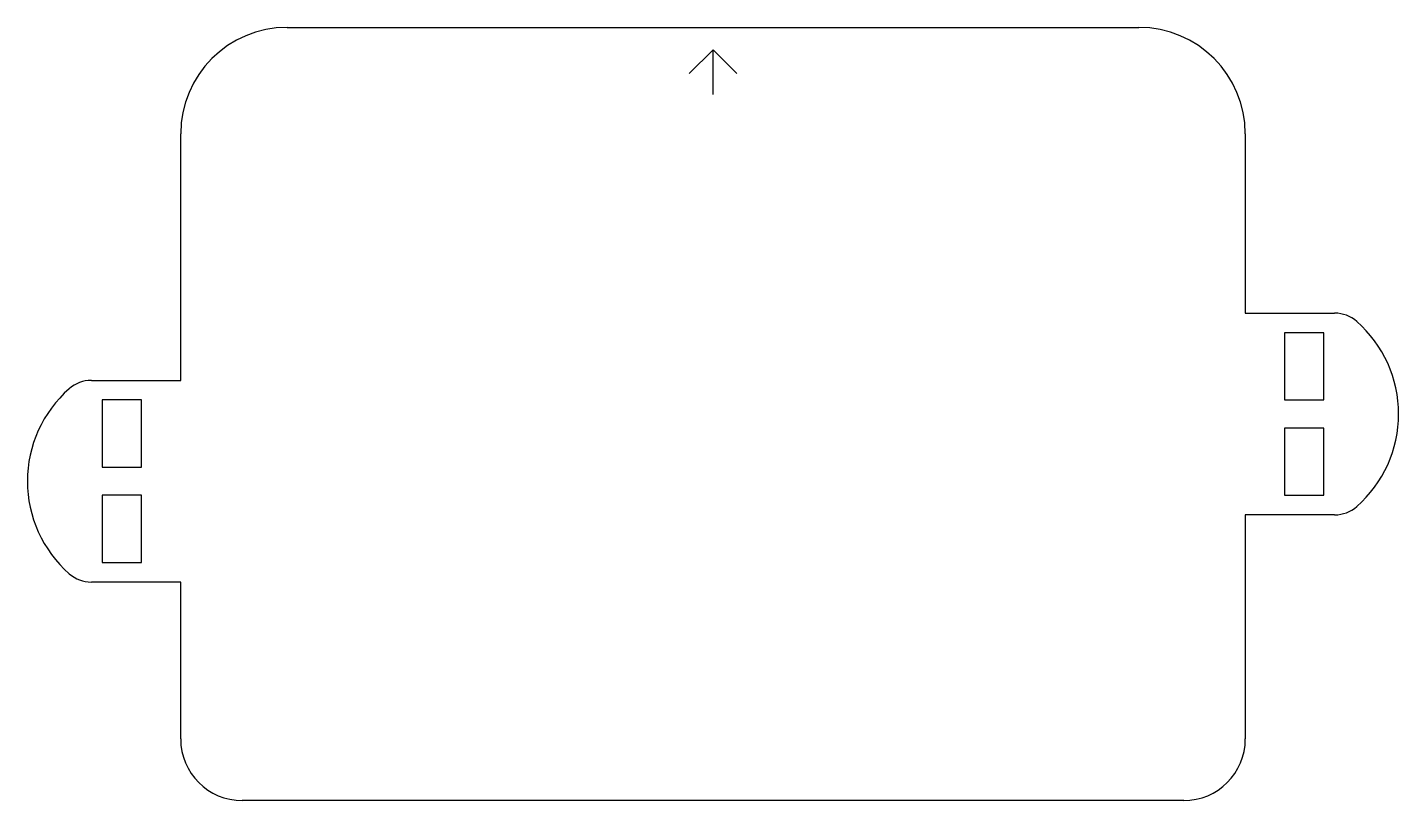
# Model space of a CAD drawing. Header units: millimetres. Extents: x -61 to 61, y -34 to 34.
import ezdxf

# ---------------------------------------------------------------- set-up
doc = ezdxf.new("R2010")
doc.units = ezdxf.units.MM

msp = doc.modelspace()

# ---------------------------------------------------------------- linework, layer by layer
at = {"color": 7, "linetype": 'Continuous', "lineweight": 25}
for p, q in [((-38, 34.5), (38, 34.5)), ((-47.5, 3), (-47.5, 25)), ((47.5, 25), (47.5, 9)), ((47.5, 9), (55.47, 9)), ((54.5, 7.25), (51, 7.25)), ((51, 7.25), (51, 1.25)), ((54.5, 1.25), (54.5, 7.25)), ((-55.47, 3), (-47.5, 3)), ((-51, 1.25), (-54.5, 1.25)), ((-54.5, 1.25), (-54.5, -4.75)), ((-51, -4.75), (-51, 1.25)), ((51, 1.25), (54.5, 1.25)), ((54.5, -1.25), (51, -1.25)), ((51, -1.25), (51, -7.25)), ((54.5, -7.25), (54.5, -1.25)), ((-54.5, -4.75), (-51, -4.75)), ((-51, -7.25), (-54.5, -7.25)), ((-54.5, -7.25), (-54.5, -13.25)), ((-51, -13.25), (-51, -7.25)), ((51, -7.25), (54.5, -7.25)), ((55.47, -9), (47.5, -9)), ((47.5, -9), (47.5, -29)), ((-54.5, -13.25), (-51, -13.25)), ((-47.5, -15), (-55.47, -15)), ((-47.5, -29), (-47.5, -15)), ((42, -34.5), (-42, -34.5))]:
    msp.add_line(p, q, dxfattribs=at)
at = {"color": 7, "linetype": 'Continuous'}
for p, q in [((0, 32.5), (-2.12, 30.38)), ((0, 28.5), (0, 32.5)), ((2.12, 30.38), (0, 32.5))]:
    msp.add_line(p, q, dxfattribs=at)
at = {"color": 7, "linetype": 'Continuous', "lineweight": 25}
for centre, radius, start, end in [((-38, 25), 9.5, 90, 180), ((38, 25), 9.5, 0, 90), ((55.47, 6), 3, 48.5904, 90), ((50.18, 0), 11, 311.4096, 48.5904), ((-55.47, 0), 3, 90, 131.4096), ((-50.18, -6), 11, 131.4096, 228.5904), ((55.47, -6), 3, 270, 311.4096), ((-55.47, -12), 3, 228.5904, 270), ((-42, -29), 5.5, 180, 270), ((42, -29), 5.5, 270, 0)]:
    msp.add_arc(centre, radius, start, end, dxfattribs=at)

doc.saveas('drawing.dxf')
